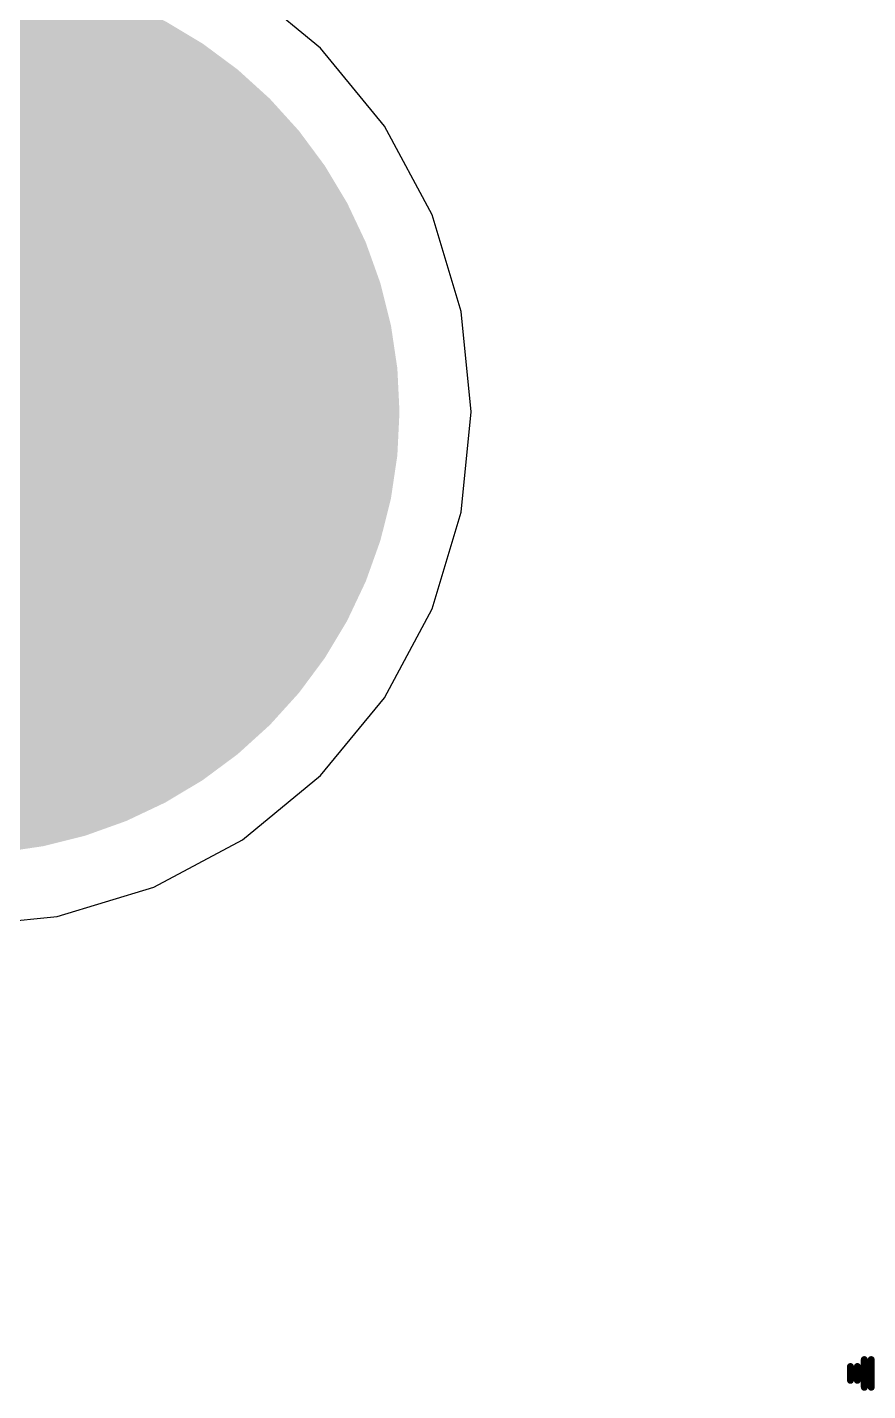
# Model space of a CAD drawing. Header units: millimetres. Extents: x 1.01 to 3.59, y 0.05 to 3.22.
# Drawn here: x 1.331 to 1.4525, y 2.7955 to 2.9925 of the extents above; entities that cross this region are included whole.
import ezdxf

# ---------------------------------------------------------------- set-up
doc = ezdxf.new("R2010")
doc.units = ezdxf.units.MM
doc.header["$MEASUREMENT"] = 0
for name, color, linetype in [('BottomLayer', 5, 'Continuous'), ('PadHoleLayer', 156, 'Continuous'), ('TopLayer', 1, 'Continuous'), ('TopOverlay', 2, 'Continuous')]:
    doc.layers.add(name, color=color, linetype=linetype)

# ---------------------------------------------------------------- blocks, each defined once
blk = doc.blocks.new('CAN____LOGO_____B_111')
at = {"layer": 'TopOverlay', "const_width": 0.001}
for points in [[(-0.144, 0.092), (-0.142, 0.092)], [(-0.144, 0.091), (-0.142, 0.091)], [(-0.145, 0.09), (-0.141, 0.09)], [(-0.145, 0.089), (-0.141, 0.089)]]:
    blk.add_lwpolyline(points, dxfattribs=at)
at = {"layer": 'TopOverlay', "const_width": 0.0005}
for points in [[(-0.14425, 0.092, 1), (-0.14375, 0.092, 1)], [(-0.14425, 0.091, 1), (-0.14375, 0.091, 1)], [(-0.14225, 0.092, 1), (-0.14175, 0.092, 1)], [(-0.14225, 0.091, 1), (-0.14175, 0.091, 1)], [(-0.14525, 0.09, 1), (-0.14475, 0.09, 1)], [(-0.14525, 0.089, 1), (-0.14475, 0.089, 1)], [(-0.14125, 0.09, 1), (-0.14075, 0.09, 1)], [(-0.14125, 0.089, 1), (-0.14075, 0.089, 1)]]:
    blk.add_lwpolyline(points, format="xyb", close=True, dxfattribs=at)
blk = doc.blocks.new('RJ11_6N_B_121')
at = {"layer": 'PadHoleLayer', "const_width": 0.06398}
blk.add_lwpolyline([(-0.09892, -0.17717, 1), (-0.03494, -0.17717, 1)], format="xyb", close=True, dxfattribs=at)

msp = doc.modelspace()

# ---------------------------------------------------------------- linework, layer by layer
at = {"layer": 'BottomLayer'}
for p, q in [((1.3734, 2.98949), (1.36213, 2.99874)), ((1.38264, 2.97823), (1.3734, 2.98949)), ((1.38951, 2.96538), (1.38264, 2.97823)), ((1.39374, 2.95143), (1.38951, 2.96538)), ((1.39517, 2.93693), (1.39374, 2.95143)), ((1.39374, 2.92243), (1.39517, 2.93693)), ((1.38951, 2.90848), (1.39374, 2.92243)), ((1.38264, 2.89563), (1.38951, 2.90848)), ((1.3734, 2.88437), (1.38264, 2.89563)), ((1.36213, 2.87512), (1.3734, 2.88437)), ((1.34928, 2.86825), (1.36213, 2.87512)), ((1.33534, 2.86402), (1.34928, 2.86825)), ((1.32083, 2.86259), (1.33534, 2.86402))]:
    msp.add_line(p, q, dxfattribs=at)
at = {"layer": 'TopLayer'}
for p, q in [((1.3734, 2.98949), (1.36213, 2.99874)), ((1.38264, 2.97823), (1.3734, 2.98949)), ((1.38951, 2.96538), (1.38264, 2.97823)), ((1.39374, 2.95143), (1.38951, 2.96538)), ((1.39517, 2.93693), (1.39374, 2.95143)), ((1.39374, 2.92243), (1.39517, 2.93693)), ((1.38951, 2.90848), (1.39374, 2.92243)), ((1.38264, 2.89563), (1.38951, 2.90848)), ((1.3734, 2.88437), (1.38264, 2.89563)), ((1.36213, 2.87512), (1.3734, 2.88437)), ((1.34928, 2.86825), (1.36213, 2.87512)), ((1.33534, 2.86402), (1.34928, 2.86825)), ((1.32083, 2.86259), (1.33534, 2.86402))]:
    msp.add_line(p, q, dxfattribs=at)

# ---------------------------------------------------------------- block references
for name, p, rotation in [('RJ11_6N_B_121', (1.498, 2.87), 270), ('CAN____LOGO_____B_111', (1.542, 2.941), 90)]:
    msp.add_blockref(name, p, dxfattribs=dict(rotation=rotation))

doc.saveas('drawing.dxf')
